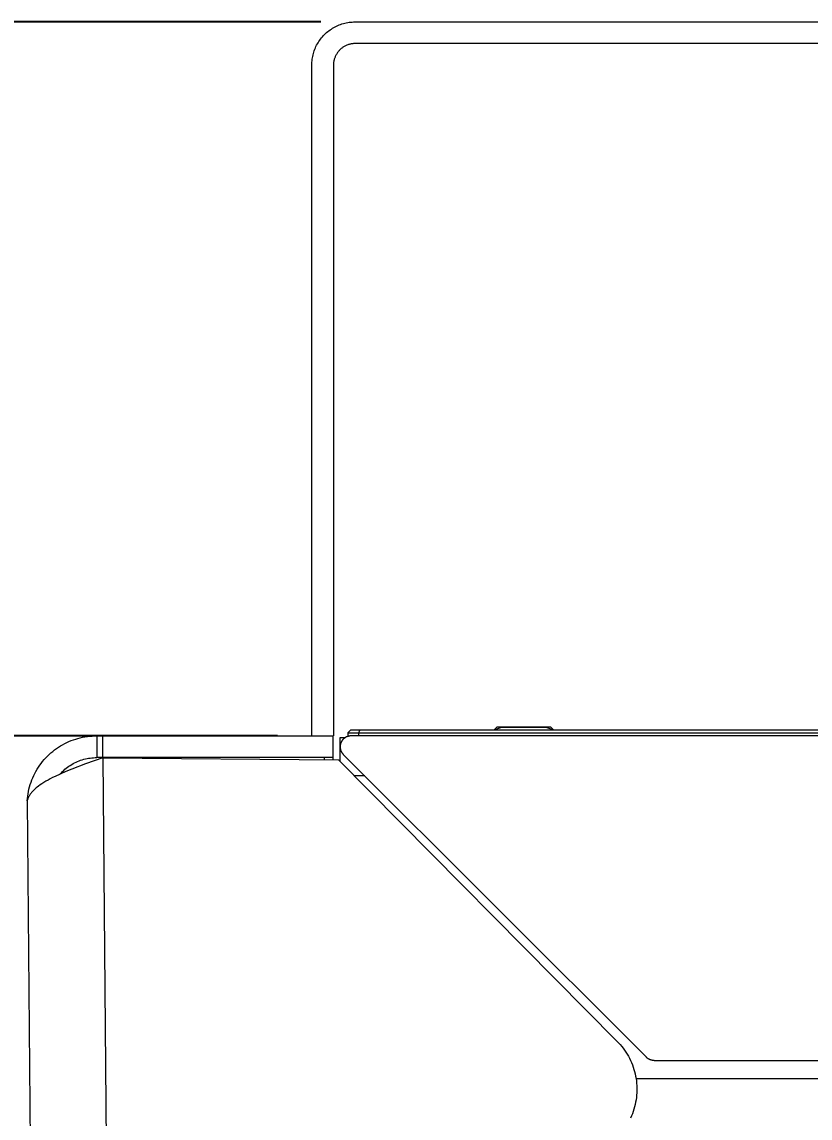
# Model space of a CAD drawing. Header units: inches. Extents: x -8 to 201, y -1 to 136.
# Drawn here: x 6.83 to 18.29, y 120.11 to 136.07 of the extents above; entities that cross this region are included whole.
import ezdxf

# ---------------------------------------------------------------- set-up
doc = ezdxf.new("R2010")
doc.units = ezdxf.units.IN
for name, color, linetype, lineweight in [('ZANO_O', 10, 'Continuous', 0), ('ZANO_R', 7, 'Continuous', 0), ('ZANO_W', 1, 'Continuous', 0)]:
    doc.layers.add(name, color=color, linetype=linetype, lineweight=lineweight)
doc.styles.get("Standard").update_dxf_attribs({"font": 'arial.ttf'})
doc.dimstyles.new('amerykanie', dxfattribs={"dimtxt": 50, "dimasz": 50, "dimexe": 0.5, "dimexo": 0.5, "dimgap": 1, "dimtad": 1, "dimdec": 0, "dimzin": 0, "dimlunit": 5, "dimtxsty": 'Standard', "dimcen": 0.09, "dimclrd": 1, "dimclre": 1, "dimclrt": 1, "dimazin": 0, "dimtfac": 1, "dimtdec": 0, "dimtmove": 0, "dimatfit": 3, "dimfxl": 1, "dimtzin": 0, "dimarcsym": 1})

# ---------------------------------------------------------------- blocks, each defined once
blk = doc.blocks.new('*D477')
at = {"layer": 'ZANO_W', "color": 1, "lineweight": -2}
blk.add_arc((154.943, 107.957), 5.938, 93.9709, 170.339, dxfattribs=at)
at = {"layer": 'ZANO_W', "color": 1}
for points in [[(154.529, 113.714), (154.534, 114.047), (155.532, 113.866)], [(148.923, 108.968), (149.256, 108.94), (149.005, 107.957)]]:
    blk.add_solid(points, dxfattribs=at)
at = {"layer": 'ZANO_W', "color": 1, "insert": (150.058, 113.353), "char_height": 1.625, "attachment_point": 5, "rotation": 42.155}
blk.add_mtext("95%%d41'", dxfattribs=at)
blk = doc.blocks.new('*D488')
at = {"layer": 'ZANO_O', "color": 1, "lineweight": -2}
for p, q in [((11.173, 136.069), (-5.059, 136.069)), ((-4.559, 135.069), (-4.559, 108.957)), ((5.442, 107.957), (-5.059, 107.957))]:
    blk.add_line(p, q, dxfattribs=at)
at = {"layer": 'ZANO_O', "color": 1}
for points in [[(-4.393, 135.069), (-4.726, 135.069), (-4.559, 136.069)], [(-4.726, 108.957), (-4.393, 108.957), (-4.559, 107.957)]]:
    blk.add_solid(points, dxfattribs=at)
at = {"layer": 'ZANO_O', "color": 1, "insert": (-5.899, 122.013), "char_height": 1.625, "attachment_point": 5, "rotation": 90}
blk.add_mtext('28 1/8', dxfattribs=at)
blk = doc.blocks.new('*D489')
at = {"layer": 'ZANO_O', "color": 1, "lineweight": -2}
for p, q in [((11.173, 136.069), (4.369, 136.069)), ((4.869, 135.069), (4.869, 126.675)), ((10.543, 125.675), (4.369, 125.675))]:
    blk.add_line(p, q, dxfattribs=at)
at = {"layer": 'ZANO_O', "color": 1}
for points in [[(5.036, 135.069), (4.702, 135.069), (4.869, 136.069)], [(4.702, 126.675), (5.036, 126.675), (4.869, 125.675)]]:
    blk.add_solid(points, dxfattribs=at)
at = {"layer": 'ZANO_O', "color": 1, "insert": (3.528, 130.872), "char_height": 1.625, "attachment_point": 5, "rotation": 90}
blk.add_mtext('10 3/8', dxfattribs=at)

msp = doc.modelspace()

# ---------------------------------------------------------------- linework, layer by layer
at = {"layer": 'ZANO_R'}
for p, q in [((11.30958, 135.95351), (11.32736, 135.96561)), ((11.32736, 135.96561), (11.34554, 135.9771)), ((11.34554, 135.9771), (11.36411, 135.98796)), ((11.36411, 135.98796), (11.38304, 135.99818)), ((11.38304, 135.99818), (11.4023, 136.00775)), ((11.4023, 136.00775), (11.42188, 136.01666)), ((11.42188, 136.01666), (11.44176, 136.02489)), ((11.44176, 136.02489), (11.4619, 136.03244)), ((11.4619, 136.03244), (11.48229, 136.03929)), ((11.48229, 136.03929), (11.5029, 136.04545)), ((11.5029, 136.04545), (11.52371, 136.0509)), ((11.52371, 136.0509), (11.54469, 136.05563)), ((11.54469, 136.05563), (11.56582, 136.05965)), ((11.56582, 136.05965), (11.58708, 136.06294)), ((11.58708, 136.06294), (11.60844, 136.06551)), ((11.60844, 136.06551), (11.62987, 136.06734)), ((11.62987, 136.06734), (11.65135, 136.06844)), ((11.65135, 136.06844), (11.67286, 136.06881)), ((11.67286, 136.06881), (24.27266, 136.06881)), ((11.1461, 135.78436), (11.15821, 135.80214)), ((11.15821, 135.80214), (11.17091, 135.8195)), ((11.17091, 135.8195), (11.1842, 135.83641)), ((11.1842, 135.83641), (11.19806, 135.85287)), ((11.19806, 135.85287), (11.21247, 135.86883)), ((11.21247, 135.86883), (11.22741, 135.8843)), ((11.22741, 135.8843), (11.24288, 135.89925)), ((11.24288, 135.89925), (11.25885, 135.91366)), ((11.25885, 135.91366), (11.2753, 135.92752)), ((11.2753, 135.92752), (11.29222, 135.94081)), ((11.29222, 135.94081), (11.30958, 135.95351)), ((11.07242, 135.62943), (11.07928, 135.64982)), ((11.07928, 135.64982), (11.08683, 135.66996)), ((11.08683, 135.66996), (11.09506, 135.68983)), ((11.09506, 135.68983), (11.10396, 135.70941)), ((11.10396, 135.70941), (11.11353, 135.72868)), ((11.11353, 135.72868), (11.12375, 135.7476)), ((11.12375, 135.7476), (11.13462, 135.76617)), ((11.13462, 135.76617), (11.1461, 135.78436)), ((11.43157, 135.64132), (11.42465, 135.63278)), ((11.43878, 135.64962), (11.43157, 135.64132)), ((11.44628, 135.65766), (11.43878, 135.64962)), ((11.45406, 135.66543), (11.44628, 135.65766)), ((11.4621, 135.67293), (11.45406, 135.66543)), ((11.47039, 135.68014), (11.4621, 135.67293)), ((11.47894, 135.68706), (11.47039, 135.68014)), ((11.48772, 135.69368), (11.47894, 135.68706)), ((11.49672, 135.69999), (11.48772, 135.69368)), ((11.50595, 135.70597), (11.49672, 135.69999)), ((11.51537, 135.71164), (11.50595, 135.70597)), ((11.52498, 135.71697), (11.51537, 135.71164)), ((11.53478, 135.72196), (11.52498, 135.71697)), ((11.54474, 135.7266), (11.53478, 135.72196)), ((11.55486, 135.7309), (11.54474, 135.7266)), ((11.56513, 135.73484), (11.55486, 135.7309)), ((11.57552, 135.73842), (11.56513, 135.73484)), ((11.58604, 135.74163), (11.57552, 135.73842)), ((11.59666, 135.74448), (11.58604, 135.74163)), ((11.60737, 135.74695), (11.59666, 135.74448)), ((11.61816, 135.74905), (11.60737, 135.74695)), ((11.62902, 135.75077), (11.61816, 135.74905)), ((11.63993, 135.75211), (11.62902, 135.75077)), ((11.65088, 135.75307), (11.63993, 135.75211)), ((11.66186, 135.75364), (11.65088, 135.75307)), ((11.67286, 135.75383), (11.66186, 135.75364)), ((24.27266, 135.75383), (11.67286, 135.75383)), ((11.04327, 135.46037), (11.04438, 135.48185)), ((11.04438, 135.48185), (11.04621, 135.50328)), ((11.04621, 135.50328), (11.04877, 135.52464)), ((11.04877, 135.52464), (11.05207, 135.54589)), ((11.05207, 135.54589), (11.05608, 135.56703)), ((11.05608, 135.56703), (11.06082, 135.58801)), ((11.06082, 135.58801), (11.06627, 135.60882)), ((11.06627, 135.60882), (11.07242, 135.62943)), ((11.36095, 135.4827), (11.35961, 135.47178)), ((11.36267, 135.49355), (11.36095, 135.4827)), ((11.36476, 135.50435), (11.36267, 135.49355)), ((11.36724, 135.51506), (11.36476, 135.50435)), ((11.37008, 135.52568), (11.36724, 135.51506)), ((11.3733, 135.53619), (11.37008, 135.52568)), ((11.37688, 135.54659), (11.3733, 135.53619)), ((11.38082, 135.55685), (11.37688, 135.54659)), ((11.38511, 135.56697), (11.38082, 135.55685)), ((11.38976, 135.57694), (11.38511, 135.56697)), ((11.39475, 135.58673), (11.38976, 135.57694)), ((11.40008, 135.59635), (11.39475, 135.58673)), ((11.40574, 135.60577), (11.40008, 135.59635)), ((11.41173, 135.61499), (11.40574, 135.60577)), ((11.41804, 135.624), (11.41173, 135.61499)), ((11.42465, 135.63278), (11.41804, 135.624)), ((11.04291, 135.43886), (11.04327, 135.46037)), ((11.04291, 125.67464), (11.04291, 135.43886)), ((11.35807, 135.44985), (11.35788, 135.43886)), ((11.35788, 135.43886), (11.35788, 125.67464)), ((11.35865, 135.46083), (11.35807, 135.44985)), ((11.35961, 135.47178), (11.35865, 135.46083)), ((11.60837, 125.75811), (11.569, 125.71874)), ((11.74279, 125.75811), (11.60837, 125.75811)), ((11.72648, 125.71874), (11.74279, 125.75811)), ((109.43108, 125.75811), (11.74279, 125.75811)), ((13.69508, 125.75811), (13.69508, 125.76253)), ((13.69518, 125.76253), (14.56126, 125.76253)), ((13.69537, 125.76263), (13.79183, 125.79544)), ((13.69586, 125.7628), (13.73445, 125.80139)), ((14.52188, 125.80139), (13.73445, 125.80139)), ((14.46442, 125.79544), (13.79183, 125.79544)), ((14.46451, 125.79544), (14.56126, 125.76253)), ((14.52188, 125.80139), (14.56047, 125.7628)), ((14.56126, 125.76253), (14.56126, 125.75811)), ((7.90362, 125.67464), (6.88905, 125.67464)), ((7.47859, 125.57863), (7.51024, 125.59288)), ((7.51024, 125.59288), (7.54237, 125.60604)), ((7.54237, 125.60604), (7.57493, 125.61808)), ((7.57493, 125.61808), (7.60789, 125.62898)), ((7.60789, 125.62898), (7.6412, 125.63875)), ((7.6412, 125.63875), (7.67483, 125.64736)), ((7.67483, 125.64736), (7.70874, 125.65481)), ((7.70874, 125.65481), (7.74289, 125.66109)), ((7.74289, 125.66109), (7.77723, 125.66618)), ((7.77723, 125.66618), (7.81172, 125.67009)), ((7.81172, 125.67009), (7.84633, 125.6728)), ((7.84633, 125.6728), (7.88102, 125.67432)), ((7.88102, 125.67432), (7.91573, 125.67464)), ((8.00317, 125.67464), (7.91573, 125.67464)), ((7.91573, 125.67464), (7.91573, 125.35967)), ((8.00317, 125.67464), (11.34675, 125.67464)), ((8.00317, 125.35967), (8.00317, 125.67464)), ((11.34675, 125.67464), (11.34675, 125.35967)), ((11.52162, 125.64551), (11.45088, 125.64551)), ((11.45088, 125.64551), (11.45088, 125.30691)), ((11.47066, 125.58479), (11.46843, 125.5799)), ((11.47305, 125.58961), (11.47066, 125.58479)), ((11.4756, 125.59434), (11.47305, 125.58961)), ((11.47832, 125.59898), (11.4756, 125.59434)), ((11.48119, 125.60353), (11.47832, 125.59898)), ((11.48422, 125.60798), (11.48119, 125.60353)), ((11.48739, 125.61232), (11.48422, 125.60798)), ((11.49071, 125.61654), (11.48739, 125.61232)), ((11.49418, 125.62066), (11.49071, 125.61654)), ((11.49778, 125.62465), (11.49418, 125.62066)), ((11.50152, 125.62852), (11.49778, 125.62465)), ((11.50538, 125.63225), (11.50152, 125.62852)), ((11.50938, 125.63586), (11.50538, 125.63225)), ((11.51349, 125.63932), (11.50938, 125.63586)), ((11.51772, 125.64264), (11.51349, 125.63932)), ((11.52206, 125.64582), (11.51772, 125.64264)), ((11.5265, 125.64884), (11.52206, 125.64582)), ((11.53105, 125.65172), (11.5265, 125.64884)), ((11.53569, 125.65443), (11.53105, 125.65172)), ((11.54042, 125.65699), (11.53569, 125.65443)), ((11.54524, 125.65938), (11.54042, 125.65699)), ((11.55014, 125.66161), (11.54524, 125.65938)), ((11.5551, 125.66366), (11.55014, 125.66161)), ((11.56014, 125.66555), (11.5551, 125.66366)), ((11.56524, 125.66726), (11.56014, 125.66555)), ((11.57039, 125.6688), (11.56524, 125.66726)), ((11.569, 125.71874), (11.569, 125.66841)), ((11.569, 125.71874), (11.72648, 125.71874)), ((11.57559, 125.67017), (11.57039, 125.6688)), ((11.58084, 125.67135), (11.57559, 125.67017)), ((11.58612, 125.67235), (11.58084, 125.67135)), ((11.59143, 125.67318), (11.58612, 125.67235)), ((11.59677, 125.67382), (11.59143, 125.67318)), ((11.60213, 125.67428), (11.59677, 125.67382)), ((11.6075, 125.67455), (11.60213, 125.67428)), ((11.61288, 125.67464), (11.6075, 125.67455)), ((109.67578, 125.67464), (11.61288, 125.67464)), ((11.72648, 125.67464), (11.72648, 125.71874)), ((11.72648, 125.71874), (109.44739, 125.71874)), ((7.22095, 125.40406), (7.24674, 125.4273)), ((7.24674, 125.4273), (7.27332, 125.44964)), ((7.27332, 125.44964), (7.30065, 125.47104)), ((7.30065, 125.47104), (7.3287, 125.4915)), ((7.3287, 125.4915), (7.35744, 125.51097)), ((7.35744, 125.51097), (7.38683, 125.52944)), ((7.38683, 125.52944), (7.41685, 125.54689)), ((7.41685, 125.54689), (7.44744, 125.56329)), ((7.44744, 125.56329), (7.47859, 125.57863)), ((11.45548, 125.52253), (11.45539, 125.51716)), ((11.45539, 125.51716), (11.45548, 125.51178)), ((11.45576, 125.5279), (11.45548, 125.52253)), ((11.45548, 125.51178), (11.45576, 125.50641)), ((11.45622, 125.53326), (11.45576, 125.5279)), ((11.45576, 125.50641), (11.45622, 125.50105)), ((11.45686, 125.5386), (11.45622, 125.53326)), ((11.45622, 125.50105), (11.45686, 125.49571)), ((11.45768, 125.54391), (11.45686, 125.5386)), ((11.45686, 125.49571), (11.45768, 125.4904)), ((11.45868, 125.5492), (11.45768, 125.54391)), ((11.45768, 125.4904), (11.45868, 125.48511)), ((11.45987, 125.55444), (11.45868, 125.5492)), ((11.45868, 125.48511), (11.45987, 125.47987)), ((11.46123, 125.55965), (11.45987, 125.55444)), ((11.45987, 125.47987), (11.46123, 125.47467)), ((11.46277, 125.5648), (11.46123, 125.55965)), ((11.46123, 125.47467), (11.46277, 125.46951)), ((11.46448, 125.5699), (11.46277, 125.5648)), ((11.46277, 125.46951), (11.46448, 125.46442)), ((11.46637, 125.57493), (11.46448, 125.5699)), ((11.46448, 125.46442), (11.46637, 125.45938)), ((11.46843, 125.5799), (11.46637, 125.57493)), ((11.46637, 125.45938), (11.46843, 125.45441)), ((11.46843, 125.45441), (11.47066, 125.44952)), ((11.47066, 125.44952), (11.47305, 125.4447)), ((11.47305, 125.4447), (11.4756, 125.43997)), ((11.4756, 125.43997), (11.47832, 125.43533)), ((11.47832, 125.43533), (11.48119, 125.43078)), ((11.48119, 125.43078), (11.48422, 125.42634)), ((11.48422, 125.42634), (11.48739, 125.422)), ((7.08437, 125.24727), (7.10483, 125.27532)), ((7.10483, 125.27532), (7.12625, 125.30264)), ((7.12625, 125.30264), (7.1486, 125.3292)), ((7.1486, 125.3292), (7.17186, 125.35498)), ((7.17186, 125.35498), (7.19598, 125.37994)), ((7.19598, 125.37994), (7.22095, 125.40406)), ((7.54955, 125.259), (7.57038, 125.27098)), ((7.75034, 125.26805), (7.54999, 125.19231)), ((7.57038, 125.27098), (7.5916, 125.28225)), ((7.5916, 125.28225), (7.61319, 125.29279)), ((7.61319, 125.29279), (7.63512, 125.30259)), ((7.63512, 125.30259), (7.65737, 125.31165)), ((7.65737, 125.31165), (7.67992, 125.31995)), ((7.67992, 125.31995), (7.70273, 125.32749)), ((7.70273, 125.32749), (7.72579, 125.33425)), ((7.72579, 125.33425), (7.74906, 125.34022)), ((7.74906, 125.34022), (7.77252, 125.34541)), ((8.00321, 125.35575), (7.75034, 125.26805)), ((7.77252, 125.34541), (7.79614, 125.3498)), ((7.79614, 125.3498), (7.8199, 125.35339)), ((7.8199, 125.35339), (7.84376, 125.35617)), ((7.84376, 125.35617), (7.86771, 125.35815)), ((7.86771, 125.35815), (7.89171, 125.35932)), ((7.89171, 125.35932), (7.91573, 125.35967)), ((8.00317, 125.35967), (7.91573, 125.35967)), ((11.34675, 125.35967), (8.00317, 125.35967)), ((8.00321, 125.35575), (11.43215, 125.32555)), ((8.00321, 125.35575), (8.15472, 107.975)), ((11.22863, 125.32734), (11.22863, 125.35967)), ((11.34675, 125.35967), (11.34675, 125.3263)), ((15.48308, 121.23308), (11.43215, 125.32555)), ((11.45088, 125.30663), (11.45088, 125.30691)), ((11.45088, 125.30691), (11.45139, 125.30611)), ((11.48739, 125.422), (11.49071, 125.41777)), ((11.49071, 125.41777), (11.49418, 125.41365)), ((11.49418, 125.41365), (11.49778, 125.40966)), ((11.49778, 125.40966), (11.50152, 125.4058)), ((15.91116, 120.99615), (11.50152, 125.4058)), ((6.99717, 125.09742), (7.01252, 125.12856)), ((7.01252, 125.12856), (7.02894, 125.15915)), ((7.02894, 125.15915), (7.0464, 125.18916)), ((7.0464, 125.18916), (7.06488, 125.21854)), ((7.06488, 125.21854), (7.08437, 125.24727)), ((7.3803, 125.12026), (7.3075, 125.08592)), ((7.46472, 125.15729), (7.3803, 125.12026)), ((7.38353, 125.12174), (7.39982, 125.1394)), ((7.39982, 125.1394), (7.41669, 125.15651)), ((7.41669, 125.15651), (7.43413, 125.17304)), ((7.43413, 125.17304), (7.45212, 125.18896)), ((7.45212, 125.18896), (7.47063, 125.20427)), ((7.54999, 125.19231), (7.46472, 125.15729)), ((7.47063, 125.20427), (7.48966, 125.21895)), ((7.48966, 125.21895), (7.50916, 125.23297)), ((7.50916, 125.23297), (7.52914, 125.24633)), ((7.52914, 125.24633), (7.54955, 125.259)), ((6.93698, 124.93483), (6.94676, 124.96814)), ((6.94676, 124.96814), (6.95768, 125.0011)), ((6.95768, 125.0011), (6.96974, 125.03365)), ((6.96974, 125.03365), (6.98291, 125.06577)), ((6.98291, 125.06577), (6.99717, 125.09742)), ((7.06865, 124.945), (7.04597, 124.92746)), ((7.09188, 124.96179), (7.06865, 124.945)), ((7.11558, 124.97794), (7.09188, 124.96179)), ((7.145, 124.99684), (7.11558, 124.97794)), ((7.1749, 125.01497), (7.145, 124.99684)), ((7.20521, 125.03241), (7.1749, 125.01497)), ((7.23587, 125.04922), (7.20521, 125.03241)), ((7.27152, 125.0679), (7.23587, 125.04922)), ((7.3075, 125.08592), (7.27152, 125.0679)), ((11.81301, 125.0943), (11.66105, 125.0943)), ((6.90557, 124.76433), (6.90949, 124.79882)), ((6.90949, 124.79882), (6.9146, 124.83316)), ((6.9146, 124.83316), (6.92089, 124.8673)), ((6.92241, 124.78644), (6.92021, 124.78192)), ((6.92089, 124.8673), (6.92835, 124.90121)), ((6.9247, 124.79092), (6.92241, 124.78644)), ((6.92707, 124.79536), (6.9247, 124.79092)), ((6.92953, 124.79974), (6.92707, 124.79536)), ((6.92835, 124.90121), (6.93698, 124.93483)), ((6.93466, 124.80839), (6.92953, 124.79974)), ((6.94009, 124.81686), (6.93466, 124.80839)), ((6.94579, 124.82516), (6.94009, 124.81686)), ((6.95172, 124.83329), (6.94579, 124.82516)), ((6.95788, 124.84126), (6.95172, 124.83329)), ((6.96538, 124.85044), (6.95788, 124.84126)), ((6.97313, 124.8594), (6.96538, 124.85044)), ((6.98112, 124.86815), (6.97313, 124.8594)), ((6.98932, 124.8767), (6.98112, 124.86815)), ((6.99772, 124.88507), (6.98932, 124.8767)), ((7.00631, 124.89325), (6.99772, 124.88507)), ((7.01505, 124.90126), (7.00631, 124.89325)), ((7.02395, 124.90911), (7.01505, 124.90126)), ((7.03487, 124.91839), (7.02395, 124.90911)), ((7.04597, 124.92746), (7.03487, 124.91839)), ((6.90284, 124.72972), (6.90557, 124.76433)), ((6.90417, 124.73602), (6.90284, 124.72972)), ((6.90284, 124.72972), (7.04905, 107.95731)), ((6.90569, 124.74228), (6.90417, 124.73602)), ((6.9074, 124.74849), (6.90569, 124.74228)), ((6.9093, 124.75465), (6.9074, 124.74849)), ((6.91139, 124.76074), (6.9093, 124.75465)), ((6.91366, 124.76677), (6.91139, 124.76074)), ((6.91612, 124.77272), (6.91366, 124.76677)), ((6.9181, 124.77735), (6.91609, 124.77274)), ((6.92021, 124.78192), (6.9181, 124.77735)), ((15.48308, 121.23308), (15.50707, 121.20811)), ((15.50707, 121.20811), (15.53019, 121.18231)), ((15.53019, 121.18231), (15.55239, 121.15573)), ((15.55239, 121.15573), (15.57366, 121.1284)), ((15.57366, 121.1284), (15.59396, 121.10034)), ((15.59396, 121.10034), (15.61327, 121.07159)), ((15.61327, 121.07159), (15.63156, 121.04218)), ((15.63156, 121.04218), (15.64883, 121.01216)), ((15.64883, 121.01216), (15.66503, 120.98155)), ((15.66503, 120.98155), (15.68016, 120.9504)), ((15.91503, 120.99241), (15.91116, 120.99615)), ((15.91902, 120.98881), (15.91503, 120.99241)), ((15.92314, 120.98535), (15.91902, 120.98881)), ((15.92736, 120.98202), (15.92314, 120.98535)), ((15.9317, 120.97885), (15.92736, 120.98202)), ((15.93615, 120.97582), (15.9317, 120.97885)), ((15.9407, 120.97295), (15.93615, 120.97582)), ((15.94534, 120.97023), (15.9407, 120.97295)), ((15.95007, 120.96768), (15.94534, 120.97023)), ((15.95489, 120.96529), (15.95007, 120.96768)), ((15.95978, 120.96306), (15.95489, 120.96529)), ((15.96475, 120.961), (15.95978, 120.96306)), ((15.96978, 120.95912), (15.96475, 120.961)), ((15.97488, 120.9574), (15.96978, 120.95912)), ((15.98003, 120.95586), (15.97488, 120.9574)), ((15.98524, 120.9545), (15.98003, 120.95586)), ((15.68016, 120.9504), (15.6942, 120.91873)), ((15.6942, 120.91873), (15.70713, 120.8866)), ((15.70713, 120.8866), (15.71893, 120.85404)), ((15.71893, 120.85404), (15.72958, 120.82109)), ((15.72958, 120.82109), (15.73909, 120.78779)), ((15.99048, 120.95332), (15.98524, 120.9545)), ((15.99577, 120.95231), (15.99048, 120.95332)), ((16.00108, 120.95149), (15.99577, 120.95231)), ((16.00642, 120.95085), (16.00108, 120.95149)), ((16.01178, 120.95039), (16.00642, 120.95085)), ((16.01715, 120.95011), (16.01178, 120.95039)), ((16.02252, 120.95002), (16.01715, 120.95011)), ((16.02252, 120.95002), (105.26613, 120.95002)), ((15.73909, 120.78779), (15.74743, 120.75417)), ((15.74743, 120.75417), (15.75459, 120.72029)), ((15.75459, 120.72029), (15.76057, 120.68617)), ((15.76057, 120.68617), (15.76536, 120.65187)), ((105.51973, 120.68466), (15.76085, 120.68466)), ((15.76536, 120.65187), (15.76895, 120.61743)), ((15.77128, 120.47902), (15.76884, 120.44447)), ((15.76895, 120.61743), (15.77134, 120.58288)), ((15.7725, 120.51363), (15.77128, 120.47902)), ((15.77134, 120.58288), (15.77252, 120.54826)), ((15.77252, 120.54826), (15.7725, 120.51363)), ((15.75436, 120.34163), (15.74716, 120.30775)), ((15.76038, 120.37573), (15.75436, 120.34163)), ((15.76521, 120.41003), (15.76038, 120.37573)), ((15.76884, 120.44447), (15.76521, 120.41003)), ((15.70669, 120.17537), (15.69373, 120.14325)), ((15.71853, 120.20791), (15.70669, 120.17537)), ((15.72923, 120.24085), (15.71853, 120.20791)), ((15.73878, 120.27415), (15.72923, 120.24085)), ((15.74716, 120.30775), (15.73878, 120.27415)), ((15.69373, 120.14325), (15.67965, 120.11161))]:
    msp.add_line(p, q, dxfattribs=at)

# ---------------------------------------------------------------- dimensions: what is measured, and where the dimension line sits
at = {"layer": 'ZANO_O'}
for base, p2, picture, middle in [((-4.55923, 107.95732), (5.94241, 107.95732), '*D488', (-5.89944, 122.01306)), ((4.86892, 125.67464), (11.04291, 125.67464), '*D489', (3.52815, 130.87173))]:
    dim = msp.add_linear_dim(base=base, p1=(11.67286, 136.06881), p2=p2, angle=90, dimstyle='amerykanie', override={"dimtxt": 1.625, "dimasz": 1, "dimgap": 0.5, "dimdec": 4, "dimaunit": 1, "dimadec": 1, "dimtdec": 4, "dimtmove": 1, "dimfrac": 2}, dxfattribs=at)
    dim.commit()
    dim.dimension.update_dxf_attribs({"geometry": picture, "text_midpoint": middle})
at = {"layer": 'ZANO_W'}
dim = msp.add_angular_dim_2l(base=(152.32078, 113.28462), line1=((-3.00331, 107.95732), (188.98537, 107.95732)), line2=((154.94549, 107.98326), (156.67065, 125.29747)), dimstyle='amerykanie', override={"dimtxt": 1.625, "dimasz": 1, "dimgap": 0.5, "dimdec": 4, "dimaunit": 1, "dimadec": 1, "dimtdec": 4, "dimtmove": 1, "dimfrac": 2}, dxfattribs=at)
dim.commit()
dim.dimension.update_dxf_attribs({"geometry": '*D477', "text_midpoint": (150.05845, 113.35263)})

doc.saveas('drawing.dxf')
